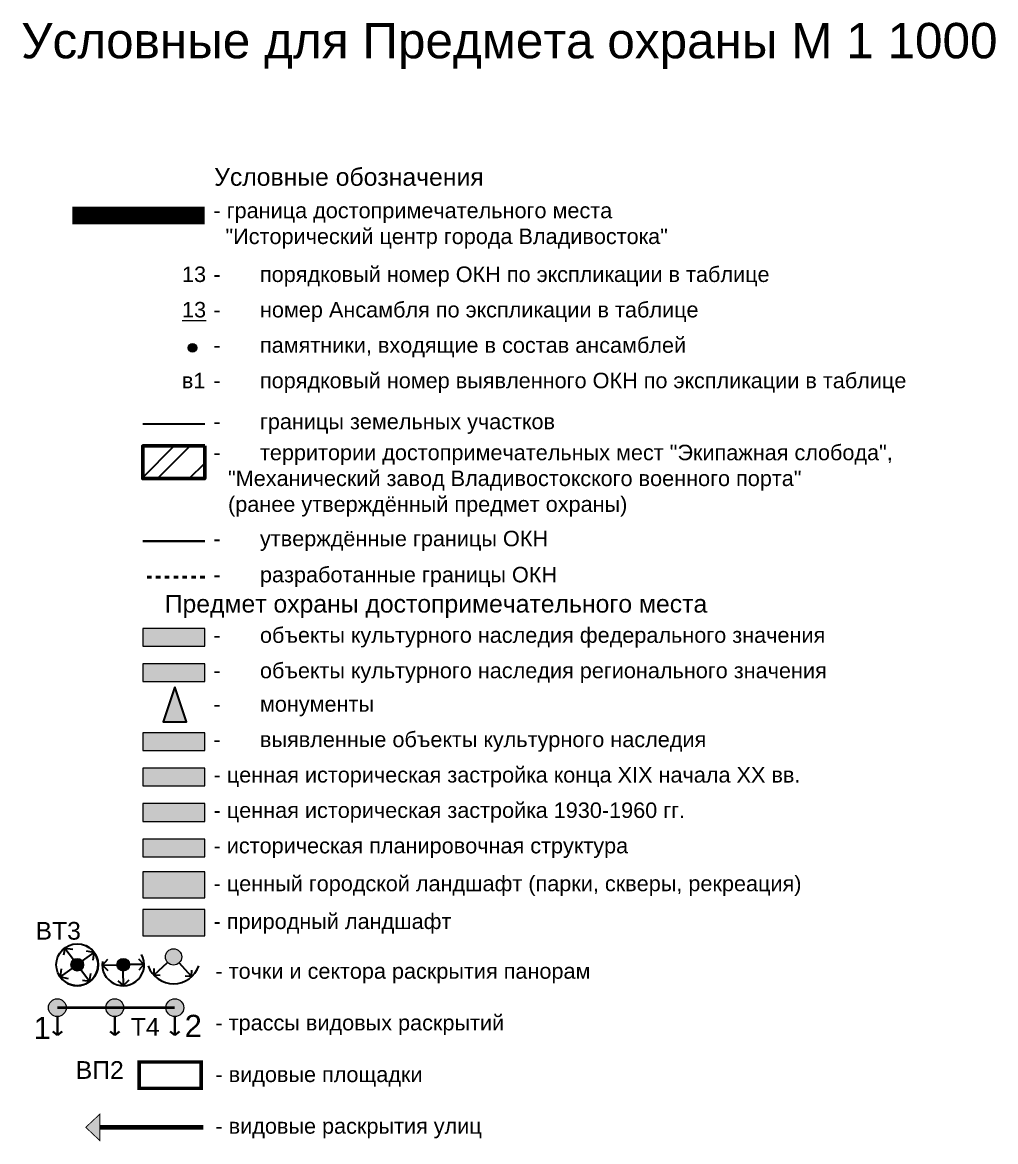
# Model space of a CAD drawing. Header units: millimetres. Extents: x 21689 to 31331, y 37531 to 43751.
# Drawn here: x 26858.9 to 27078.7, y 41122.9 to 41375.7 of the extents above; entities that cross this region are included whole.
import ezdxf

# ---------------------------------------------------------------- set-up
doc = ezdxf.new("R2010")
doc.units = ezdxf.units.MM
for name, pattern in [('CONTI', [0]), ('DASHEDX2', [1.5, 1, -0.5]), ('g5_084', [0.4, 0.2, -0.2]), ('МЕЖА', [4, 1, -1, 1, -1])]:
    doc.linetypes.add(name, pattern=pattern)
for name, color, linetype, lineweight in [('0 . 11 - границы ДМ проект', 10, 'МЕЖА', 0), ('0 . 13 - МАСШТАБ застройки', 30, 'CONTI', 20), ('0.15 - Видовые раскрытия', 22, 'Continuous', 9), ('0.16 - точки видовых характеристик', 34, 'Continuous', 9), ('00 границы ОКН', 1, 'Continuous', 40), ('00 Разраб границы', 5, 'g5_084', 50)]:
    doc.layers.add(name, color=color, linetype=linetype, lineweight=lineweight)
doc.layers.add('00 Дороги', color=252, linetype='Continuous', lineweight=9, transparency=0.2)
doc.layers.add('24. ценная дореволюц постройка', color=192, linetype='Continuous', lineweight=13, transparency=0.4)
doc.layers.add('00 Парки и скверы', color=114, linetype='Continuous', lineweight=9, true_color=0x00a945, transparency=0.5)
doc.layers.add('00 Природный ландшафт', color=81, linetype='Continuous', lineweight=9, true_color=0xa9da90, transparency=0.4)
doc.layers.add('25. ценная историческая застройка сов пер', color=92, linetype='Continuous', lineweight=0, true_color=0x19df16)
doc.styles.get("Standard").update_dxf_attribs({"font": 'arial.ttf'})
doc.linetypes.add('474_2', pattern='A,1,-0.5,[222,geobl2.shx,S=0.1,R=0,X=0,Y=0],-0.5,3', length=5)

# ---------------------------------------------------------------- blocks, each defined once
blk = doc.blocks.new('rheujdfz gfyjhfvf')
at = {"layer": '0.15 - Видовые раскрытия', "transparency": 33554687}
h = blk.add_hatch(color=256, dxfattribs=at)
h.dxf.hatch_style = 1
h.paths.add_polyline_path([(24982.79, 40014.4, 1), (24980.15, 40018, 1)])
at = {"layer": '0.15 - Видовые раскрытия', "lineweight": 30}
for p, q in [((24977.18, 40022.04), (24976.72, 40019.6)), ((24977.18, 40022.04), (24980.15, 40018)), ((24977.18, 40022.04), (24979.97, 40021.71)), ((24987.31, 40020.48), (24983.26, 40017.52)), ((24987.31, 40020.48), (24984.73, 40020.98)), ((24987.31, 40020.48), (24987, 40017.83)), ((24975.63, 40011.92), (24979.67, 40014.88)), ((24975.63, 40011.92), (24975.96, 40014.75)), ((24985.75, 40010.36), (24982.79, 40014.4)), ((24975.63, 40011.92), (24978.26, 40011.41)), ((24985.75, 40010.36), (24983.29, 40010.65)), ((24985.75, 40010.36), (24986.28, 40013.12))]:
    blk.add_line(p, q, dxfattribs=at)
blk.add_circle((24981.47, 40016.2), 7.33, dxfattribs=at)
at = {"layer": '0.15 - Видовые раскрытия'}
blk.add_circle((24981.47, 40016.2), 2.23, dxfattribs=at)
at = {"layer": '0.15 - Видовые раскрытия', "lineweight": 30}
blk.add_arc((24981.46, 40016.22), 7.35, 206.5062, 64.5055, dxfattribs=at)
blk = doc.blocks.new('трасса вид раскр')
at = {"layer": '0.15 - Видовые раскрытия', "transparency": 33554687}
h = blk.add_hatch(color=256, dxfattribs=at)
h.dxf.hatch_style = 1
h.paths.add_polyline_path([(-2.77, -1.43, 1), (2.77, 1.43, 1)])
at = {"layer": '0.15 - Видовые раскрытия', "lineweight": 40}
for p, q in [((1.42, -2.78), (4.42, -8.62)), ((4.42, -8.62), (5.3, -6.7)), ((4.42, -8.62), (2.35, -8.22))]:
    blk.add_line(p, q, dxfattribs=at)
at = {"layer": '0.15 - Видовые раскрытия'}
blk.add_circle((0, 0), 3.12, dxfattribs=at)
blk = doc.blocks.new('стрелка вид улицы')
at = {"layer": '0.15 - Видовые раскрытия', "linetype": '474_2'}
h = blk.add_hatch(color=256, dxfattribs=at)
h.dxf.hatch_style = 1
h.paths.add_polyline_path([(-23.36, -2.99), (-23.36, 2.99), (-26.54, 0)])
at = {"layer": '0.15 - Видовые раскрытия', "const_width": 0.2}
blk.add_lwpolyline([(-23.36, -2.99), (-23.36, 2.99), (-26.54, 0), (-23.36, -2.99)], dxfattribs=at)
at = {"layer": '0.15 - Видовые раскрытия', "linetype": '474_2', "const_width": 1}
blk.add_lwpolyline([(-23.36, 0), (0, 0)], dxfattribs=at)

msp = doc.modelspace()

# ---------------------------------------------------------------- hatches: boundary and pattern name
at = {"lineweight": 20, "transparency": 33554687}
h = msp.add_hatch(color=2, dxfattribs=at)
h.dxf.hatch_style = 1
edge = h.paths.add_edge_path()
edge.add_arc((26897.34, 41302.2), 0.969, 0, 360)
at = {"lineweight": 30, "true_color": 0xf8d731, "transparency": 33554585}
h = msp.add_hatch(dxfattribs=at)
h.set_pattern_fill('ANSI32', color=40, scale=0.8)
h.set_pattern_definition([(45, (0, 22.0094), (-5.3881537, 5.3881537), []), (45, (3.592, 22.0094), (-5.3881537, 5.3881537), [])])
h.paths.add_polyline_path([(26886.1, 41280.04), (26886.1, 41272.67), (26900.1, 41272.67), (26900.1, 41280.04)])
at = {"lineweight": 30, "transparency": 33554585}
h = msp.add_hatch(color=222, dxfattribs=at)
h.dxf.hatch_style = 1
h.paths.add_polyline_path([(26900.1, 41238.8), (26886.1, 41238.8), (26886.1, 41234.8), (26900.1, 41234.8)])
h = msp.add_hatch(color=1, dxfattribs=at)
h.dxf.hatch_style = 1
h.paths.add_polyline_path([(26886.1, 41230.8), (26886.1, 41226.8), (26900.1, 41226.8), (26900.1, 41230.8)])
h = msp.add_hatch(color=1, dxfattribs=at)
h.dxf.hatch_style = 1
h.paths.add_polyline_path([(26893.36, 41225.6), (26890.74, 41217.73), (26895.98, 41217.73)])
h = msp.add_hatch(color=30, dxfattribs=at)
h.dxf.hatch_style = 1
h.paths.add_polyline_path([(26900.1, 41215.24), (26886.1, 41215.24), (26886.1, 41211.24), (26900.1, 41211.24)])
at = {"layer": '0.15 - Видовые раскрытия', "transparency": 33554687}
h = msp.add_hatch(color=256, dxfattribs=at)
h.dxf.hatch_style = 1
h.paths.add_polyline_path([(26891.71, 41163.39, 1), (26894.42, 41165.87, 1)])
h = msp.add_hatch(color=256, dxfattribs=at)
h.dxf.hatch_style = 1
h.paths.add_polyline_path([(26881.72, 41161.41, 1), (26881.68, 41164.28, 1)])
at = {"layer": '00 Дороги', "lineweight": 9}
h = msp.add_hatch(color=256, dxfattribs=at)
h.dxf.hatch_style = 1
h.paths.add_polyline_path([(26900.1, 41191.24), (26886.1, 41191.24), (26886.1, 41187.24), (26900.1, 41187.24)])
at = {"layer": '00 Парки и скверы'}
h = msp.add_hatch(color=256, dxfattribs=at)
h.dxf.hatch_style = 1
h.paths.add_polyline_path([(26900.1, 41183.87), (26886.1, 41183.87), (26886.1, 41177.93), (26900.1, 41177.93)])
at = {"layer": '00 Природный ландшафт', "transparency": 33554585}
h = msp.add_hatch(color=256, dxfattribs=at)
h.dxf.hatch_style = 1
h.paths.add_polyline_path([(26900.1, 41175.33), (26886.1, 41175.33), (26886.1, 41169.39), (26900.1, 41169.39)])
at = {"layer": '24. ценная дореволюц постройка'}
h = msp.add_hatch(color=192, dxfattribs=at)
h.dxf.hatch_style = 1
h.paths.add_polyline_path([(26900.1, 41207.24), (26886.1, 41207.24), (26886.1, 41203.24), (26900.1, 41203.24)])
at = {"layer": '25. ценная историческая застройка сов пер', "lineweight": 30, "true_color": 0x19df16, "transparency": 33554585}
h = msp.add_hatch(color=92, dxfattribs=at)
h.dxf.hatch_style = 1
h.paths.add_polyline_path([(26900.1, 41199.24), (26886.1, 41199.24), (26886.1, 41195.24), (26900.1, 41195.24)])

# ---------------------------------------------------------------- linework, layer by layer
at = {"color": 7, "lineweight": 9}
for points in [[(26900.1, 41238.8), (26886.1, 41238.8), (26886.1, 41234.8), (26900.1, 41234.8), (26900.1, 41238.8)], [(26900.1, 41238.8), (26886.1, 41238.8), (26886.1, 41234.8), (26900.1, 41234.8), (26900.1, 41238.8)], [(26900.1, 41230.8), (26886.1, 41230.8), (26886.1, 41226.8), (26900.1, 41226.8), (26900.1, 41230.8)], [(26900.1, 41215.24), (26886.1, 41215.24), (26886.1, 41211.24), (26900.1, 41211.24), (26900.1, 41215.24)], [(26900.1, 41207.24), (26886.1, 41207.24), (26886.1, 41203.24), (26900.1, 41203.24), (26900.1, 41207.24)], [(26900.1, 41199.24), (26886.1, 41199.24), (26886.1, 41195.24), (26900.1, 41195.24), (26900.1, 41199.24)], [(26900.1, 41191.24), (26886.1, 41191.24), (26886.1, 41187.24), (26900.1, 41187.24), (26900.1, 41191.24)], [(26900.1, 41183.87), (26886.1, 41183.87), (26886.1, 41177.93), (26900.1, 41177.93), (26900.1, 41183.87)], [(26900.1, 41175.33), (26886.1, 41175.33), (26886.1, 41169.39), (26900.1, 41169.39), (26900.1, 41175.33)]]:
    msp.add_lwpolyline(points, close=True, dxfattribs=at)
at = {"color": 1, "lineweight": 30}
msp.add_lwpolyline([(26893.36, 41225.6), (26890.74, 41217.73), (26895.98, 41217.73)], close=True, dxfattribs=at)
at = {"color": 7, "lineweight": 5, "transparency": 33554687}
msp.add_circle((26897.34, 41302.2), 0.969, dxfattribs=at)
at = {"layer": '0 . 11 - границы ДМ проект', "color": 7, "linetype": 'DASHEDX2', "lineweight": 100, "ltscale": 9, "transparency": 33554610, "const_width": 4, "flags": 128}
msp.add_lwpolyline([(26900.1, 41332.1), (26870.24, 41332.1)], dxfattribs=at)
at = {"layer": '0.15 - Видовые раскрытия', "lineweight": 30}
for p, q in [((26877.03, 41162.77), (26878.26, 41164.14)), ((26886.37, 41162.92), (26885.2, 41164.14)), ((26877.03, 41162.77), (26880.27, 41162.82)), ((26877.03, 41162.77), (26878.23, 41161.52)), ((26881.78, 41158.18), (26881.72, 41161.41)), ((26886.37, 41162.92), (26883.14, 41162.87)), ((26886.37, 41162.92), (26885.22, 41161.64)), ((26888.66, 41160.6), (26891.71, 41163.39)), ((26888.66, 41160.6), (26888.67, 41161.98)), ((26897.09, 41160.23), (26894.3, 41163.28)), ((26897.09, 41160.23), (26897.2, 41161.61)), ((26881.78, 41158.18), (26880.59, 41159.25)), ((26881.78, 41158.18), (26883.08, 41159.43)), ((26888.66, 41160.6), (26890.04, 41160.49)), ((26897.09, 41160.23), (26895.71, 41160.24))]:
    msp.add_line(p, q, dxfattribs=at)
at = {"layer": '0.15 - Видовые раскрытия', "linetype": '474_2', "const_width": 0.645}
msp.add_lwpolyline([(26866.82, 41153.15), (26893.35, 41153.15)], dxfattribs=at)
at = {"layer": '0.15 - Видовые раскрытия', "linetype": '474_2', "const_width": 0.766}
msp.add_lwpolyline([(26899.3, 41134.95), (26885.3, 41134.95), (26885.3, 41140.89), (26899.3, 41140.89)], close=True, dxfattribs=at)
at = {"layer": '0.15 - Видовые раскрытия'}
for centre, radius in [((26893.06, 41164.63), 1.84), ((26881.7, 41162.85), 1.44)]:
    msp.add_circle(centre, radius, dxfattribs=at)
at = {"layer": '0.15 - Видовые раскрытия', "lineweight": 30}
for centre, radius, start, end in [((26881.7, 41162.86), 4.74, 171.1465, 29.1457), ((26893.06, 41164.63), 6.06, 199.6635, 340.8416)]:
    msp.add_arc(centre, radius, start, end, dxfattribs=at)
at = {"layer": '00 границы ОКН', "color": 152, "lineweight": 30, "true_color": 0x2776bb, "flags": 128}
msp.add_lwpolyline([(26900.1, 41285), (26886.1, 41285)], dxfattribs=at)
at = {"layer": '00 границы ОКН', "color": 6, "lineweight": 60}
msp.add_lwpolyline([(26900.1, 41280.04), (26886.1, 41280.04), (26886.1, 41272.67), (26900.1, 41272.67), (26900.1, 41280.04)], close=True, dxfattribs=at)
at = {"layer": '00 границы ОКН', "flags": 128}
msp.add_lwpolyline([(26900.1, 41258.55), (26886.1, 41258.55)], dxfattribs=at)
at = {"layer": '00 Разраб границы', "ltscale": 5}
msp.add_lwpolyline([(26900.1, 41250.41), (26886.1, 41250.41)], dxfattribs=at)

# ---------------------------------------------------------------- block references
at = {"xscale": 0.6445681207910451, "yscale": 0.6445681207910451, "zscale": 0.6445681207910451, "rotation": 333.1479771656923}
for p in [(26866.82, 41153.15), (26879.79, 41153.15), (26893.35, 41153.15)]:
    msp.add_blockref('трасса вид раскр', p, dxfattribs=at)
at = {"layer": '0.15 - Видовые раскрытия', "xscale": 0.6445681207910451, "yscale": 0.6445681207910451, "zscale": 0.6445681207910451}
msp.add_blockref('rheujdfz gfyjhfvf', (10769.05, 15369.68), dxfattribs=at)
at = {"layer": '0.15 - Видовые раскрытия'}
msp.add_blockref('стрелка вид улицы', (26899.78, 41126.12), dxfattribs=at)

# ---------------------------------------------------------------- texts
at = {"color": 6, "lineweight": 9, "attachment_point": 1}
for s, width, insert, char_height in [('{\\C7;Условные для Предмета охраны М 1 1000}', 237.7357, (26858.63, 41375.61), 8), ('{\\C7;Условные обозначения}', 211.1012, (26902.25, 41342.82), 4), ('\\pxi-1,l2,t4;{\\C7;- граница достопримечательного места \\P  "Исторический центр города Владивостока"}', 211.1012, (26898.58, 41334.99), 3.5), ('\\pxi-1,l2,t4;{\\C7;-^Iпорядковый номер ОКН по экспликации в таблице}', 211.1012, (26898.58, 41320.58), 3.5), ('\\pxi-1,l2,t4;{\\C7;-^Iномер Ансамбля по экспликации в таблице}', 211.1012, (26898.58, 41312.58), 3.5), ('\\pxi-1,l2,t4;{\\C7;-^Iпамятники, входящие в состав ансамблей}', 211.1012, (26898.58, 41304.58), 3.5), ('\\pxi-1,l2,t4;{\\C7;-^Iпорядковый номер выявленного ОКН по экспликации в таблице}', 211.1012, (26898.58, 41296.58), 3.5), ('\\pxi-1,l2,t4;{\\C7;-^Iграницы земельных участков}', 211.1012, (26898.58, 41287.33), 3.5), ('\\pxi-1,l2,t4;{\\C7;-^Iтерритории достопримечательных мест "Экипажная слобода",\\P\\pi0,l0,tz;     "Механический завод Владивостокского военного порта"\\P     (ранее утверждённый предмет охраны)}', 211.1012, (26898.58, 41280.32), 3.5), ('\\pxi-1,l2,t4;{\\C7;-^Iутверждённые границы ОКН}', 211.1012, (26898.58, 41260.88), 3.5), ('\\pxi-1,l2,t4;{\\C7;-^Iразработанные границы ОКН}', 211.1012, (26898.58, 41252.73), 3.5), ('{\\C7;Предмет охраны достопримечательного места}', 211.1012, (26891.08, 41246.4), 4), ('\\pxi-1,l2,t4;{\\C7;-^Iобъекты культурного наследия федерального значения}', 211.1012, (26898.58, 41239.07), 3.5), ('\\pxi-1,l2,t4;{\\C7;-^Iобъекты культурного наследия регионального значения}', 211.1012, (26898.58, 41231.07), 3.5), ('\\pxi-1,l2,t4;{\\C7;-^Iмонументы}', 211.1012, (26898.58, 41223.51), 3.5), ('\\pxi-1,l2,t4;{\\C7;-^Iвыявленные объекты культурного наследия }', 211.1012, (26898.58, 41215.51), 3.5), ('\\pxi-1,l2,t4;{\\C7;  - ценная историческая застройка конца XIX начала ХХ вв.}', 211.1012, (26895.89, 41207.51), 3.5), ('\\pxi-1,l2,t4;{\\C7;  - ценная историческая застройка 1930-1960 гг.}', 211.1012, (26895.89, 41199.51), 3.5), ('\\pxi-1,l2,t4;{\\C7;  - историческая планировочная структура}', 211.1012, (26895.89, 41191.51), 3.5), ('\\pxi-1,l2,t4;{\\C7;  - ценный городской ландшафт (парки, скверы, рекреация)}', 211.1012, (26895.89, 41182.96), 3.5), ('\\pxi-1,l2,t4;{\\C7;  - природный ландшафт}', 211.1012, (26895.89, 41174.42), 3.5)]:
    msp.add_mtext_dynamic_manual_height_columns(s, width=width, gutter_width=12.5, heights=[0], dxfattribs=dict(at, insert=insert, char_height=char_height))
at = {"color": 6, "lineweight": 30, "char_height": 3.5, "attachment_point": 1}
for s, insert in [('{\\C7;13}', (26894.98, 41320.58)), ('{\\C7;  в1}', (26892.22, 41296.57))]:
    msp.add_mtext_dynamic_manual_height_columns(s, width=211.1012, gutter_width=12.5, heights=[0], dxfattribs=dict(at, insert=insert))
at = {"color": 6, "lineweight": 15, "insert": (26894.98, 41312.58), "char_height": 3.5, "attachment_point": 1}
msp.add_mtext_dynamic_manual_height_columns('{\\L\\C1;13}', width=211.1012, gutter_width=12.5, heights=[0], dxfattribs=at)
at = {"layer": '0 . 13 - МАСШТАБ застройки', "color": 6, "lineweight": 9, "insert": (26902.53, 41169.02), "char_height": 3.5, "attachment_point": 1}
msp.add_mtext_dynamic_manual_height_columns('{\\C7;\\P- точки и сектора раскрытия панорам\\P\\P- трассы видовых раскрытий\\P\\P- видовые площадки\\P\\P- видовые раскрытия улиц}', width=211.1012, gutter_width=12.5, heights=[0], dxfattribs=at)
at = {"layer": '0.16 - точки видовых характеристик'}
for s, height, p in [('ВТ3', 4, (26861.89, 41168.52)), ('1', 5, (26861.46, 41146.08)), ('2', 5, (26895.58, 41146.54)), ('Т4', 4, (26883.41, 41146.82)), ('ВП2', 4, (26870.97, 41137.07))]:
    msp.add_text(s, height=height, dxfattribs=at).set_placement(p)

doc.saveas('drawing.dxf')
